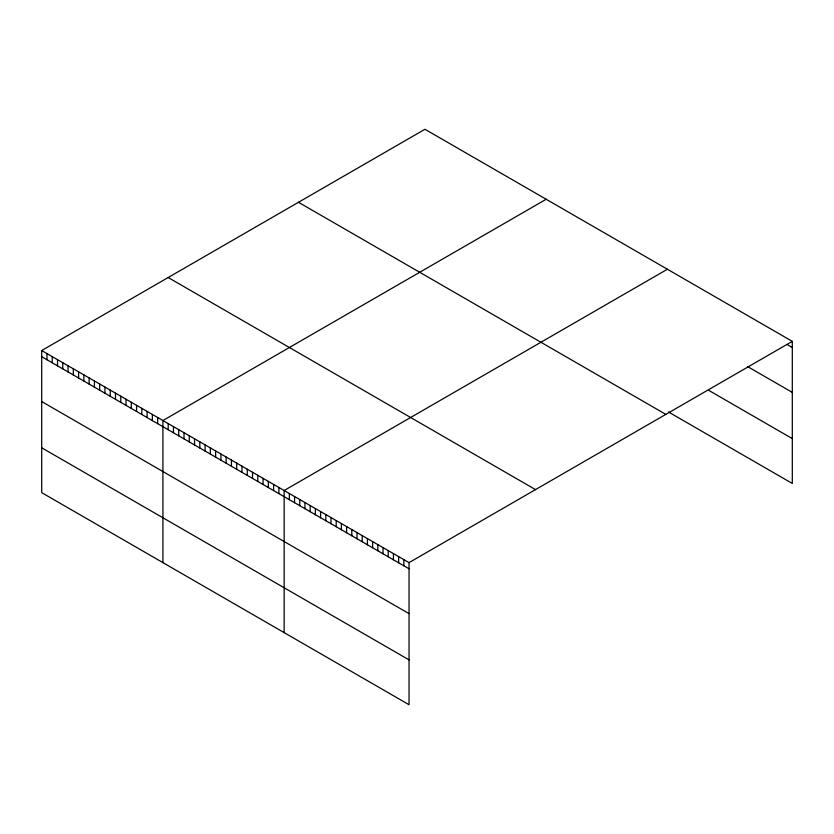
<?xml version="1.0" encoding="UTF-8"?>
<svg xmlns="http://www.w3.org/2000/svg" width="834" height="834" viewBox="0 0 834 834"><rect width="100%" height="100%" fill="white"/><g stroke="black" fill="none" stroke-linecap="round" stroke-linejoin="round"><path stroke-width="1.25" d="M792.3 341.356L409.046 562.627L409.046 704.73L41.7 492.644L41.7 350.541L424.954 129.27L792.3 341.356L792.3 483.459L668.441 411.954M546.176 199.263L162.922 420.534L162.922 562.627M667.398 269.246L284.154 490.517L284.154 632.62M787.098 344.515L792.3 347.528M747.545 366.543L792.3 392.387M709.036 390.531L792.3 438.601M298.478 202.287L665.824 414.373M168.176 277.524L535.522 489.61M41.7 350.541L409.046 562.627M41.7 356.702L409.046 568.788M41.7 401.561L409.046 613.647M41.7 447.785L409.046 659.871M403.844 559.624L403.844 565.786M398.642 556.622L398.642 562.783M393.439 553.609L393.439 559.781M388.227 550.607L388.227 556.768M383.025 547.604L383.025 553.766M377.823 544.602L377.823 550.763M372.621 541.6L372.621 547.761M367.419 538.587L367.419 544.758M362.217 535.584L362.217 541.746M357.004 532.582L357.004 538.743M351.802 529.58L351.802 535.741M346.6 526.577L346.6 532.738M341.398 523.564L341.398 529.736M336.196 520.562L336.196 526.723M330.983 517.56L330.983 523.721M325.781 514.557L325.781 520.718M320.579 511.555L320.579 517.716M315.377 508.542L315.377 514.714M310.175 505.54L310.175 511.701M304.963 502.537L304.963 508.698M299.76 499.535L299.76 505.696M294.558 496.532L294.558 502.693M289.356 493.519L289.356 499.691M278.879 487.473L278.879 493.634M273.604 484.429L273.604 490.601M268.339 481.385L268.339 487.556M263.064 478.351L263.064 484.512M257.8 475.307L257.8 481.468M252.525 472.263L252.525 478.424M247.26 469.219L247.26 475.38M241.985 466.175L241.985 472.336M236.71 463.131L236.71 469.292M231.445 460.087L231.445 466.248M226.17 457.042L226.17 463.214M220.906 453.998L220.906 460.17M215.631 450.965L215.631 457.126M210.356 447.921L210.356 454.082M205.091 444.876L205.091 451.038M199.816 441.832L199.816 447.994M194.551 438.788L194.551 444.949M189.276 435.744L189.276 441.905M184.012 432.7L184.012 438.861M178.737 429.656L178.737 435.817M173.462 426.612L173.462 432.783M168.197 423.568L168.197 429.739M157.657 417.49L157.657 423.651M152.382 414.446L152.382 420.607M147.118 411.402L147.118 417.563M141.843 408.358L141.843 414.519M136.567 405.314L136.567 411.475M131.303 402.269L131.303 408.431M126.028 399.225L126.028 405.397M120.763 396.181L120.763 402.353M115.488 393.148L115.488 399.309M110.224 390.103L110.224 396.265M104.948 387.059L104.948 393.221M99.673 384.015L99.673 390.176M94.409 380.971L94.409 387.132M89.134 377.927L89.134 384.088M83.869 374.883L83.869 381.044M78.594 371.839L78.594 378.011M73.319 368.795L73.319 374.966M68.054 365.761L68.054 371.922M62.779 362.717L62.779 368.878M57.515 359.673L57.515 365.834M52.24 356.629L52.24 362.79M46.975 353.585L46.975 359.746"/></g></svg>
